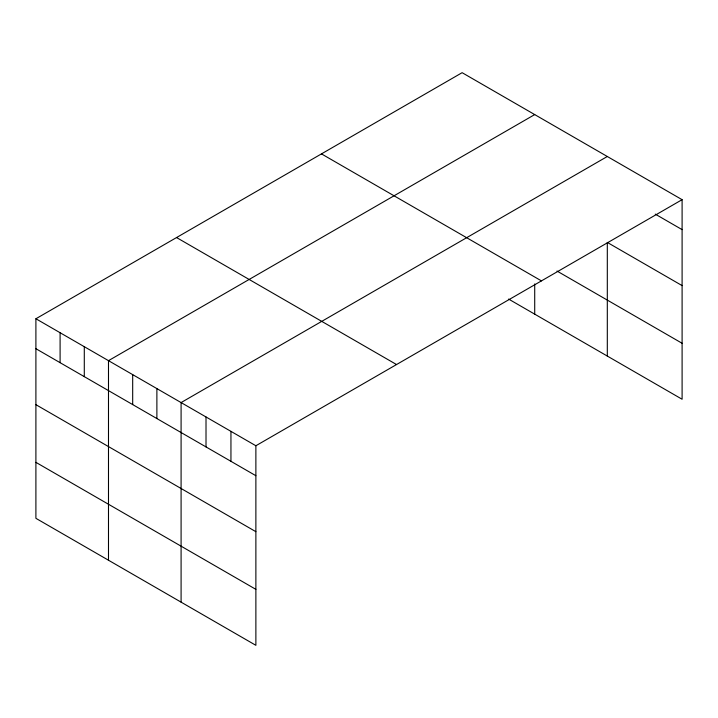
<?xml version="1.0" encoding="UTF-8"?>
<svg xmlns="http://www.w3.org/2000/svg" width="718" height="718" viewBox="0 0 718 718"><rect width="100%" height="100%" fill="white"/><g stroke="black" fill="none" stroke-linecap="round" stroke-linejoin="round"><path stroke-width="1.08" d="M35.9 318.756L255.877 445.752L255.877 645.32L35.9 518.324L35.9 318.756L462.123 72.68L682.1 199.676L682.1 399.244L508.586 299.065M534.713 114.584L108.49 360.66L108.49 560.228M607.311 156.497L181.089 402.574L181.089 602.142M255.877 445.752L682.1 199.676M655.256 214.126L682.1 229.625M682.1 285.602L607.311 242.424L607.311 356.065M556.98 271.036L682.1 343.276M321.467 153.885L541.444 280.882M176.556 237.55L396.533 364.547M35.9 348.706L255.877 475.711M35.9 404.674L255.877 531.679M35.9 462.347L255.877 589.352M534.713 283.933L534.713 314.152M230.945 431.365L230.945 461.315M206.012 416.97L206.012 446.919M156.883 388.609L156.883 418.558M132.686 374.634L132.686 404.584M84.293 346.695L84.293 376.645M60.097 332.721L60.097 362.671"/></g></svg>
